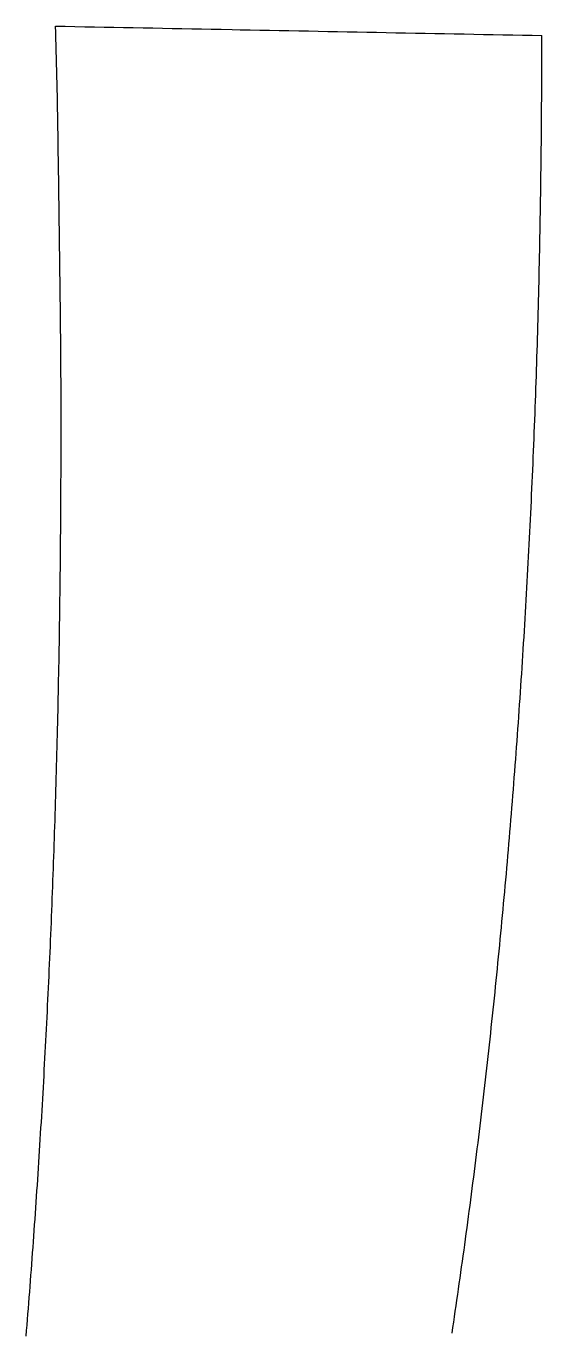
# Model space of a CAD drawing. Header units: inches. Extents: x 10 to 59099, y -255 to 18259.
# Drawn here: x 15312 to 18192, y 7049 to 14346 of the extents above; entities that cross this region are included whole.
import ezdxf

# ---------------------------------------------------------------- set-up
doc = ezdxf.new("R2010")
doc.units = ezdxf.units.IN
doc.header["$MEASUREMENT"] = 0
doc.layers.add('VFDE_Folienkante 3dpoly', color=181, linetype='Continuous')

msp = doc.modelspace()

# ---------------------------------------------------------------- linework, layer by layer
at = {"layer": 'VFDE_Folienkante 3dpoly'}
for p, q in [((15475.7, 14346.5, 13253.1), (15530, 14345.4, 13249.6)), ((15530, 14345.4, 13249.6), (15584.3, 14344.4, 13246.2)), ((15584.3, 14344.4, 13246.2), (15638.6, 14343.4, 13242.7)), ((15638.6, 14343.4, 13242.7), (15693, 14342.3, 13239.3)), ((15693, 14342.3, 13239.3), (15747.3, 14341.3, 13235.9)), ((15747.3, 14341.3, 13235.9), (15801.6, 14340.2, 13232.4)), ((15801.6, 14340.2, 13232.4), (15855.9, 14339.2, 13229)), ((15855.9, 14339.2, 13229), (15910.3, 14338.1, 13225.6)), ((15910.3, 14338.1, 13225.6), (15964.6, 14337.1, 13222.1)), ((15964.6, 14337.1, 13222.1), (16018.9, 14336, 13218.7)), ((16018.9, 14336, 13218.7), (16073.2, 14335, 13215.3)), ((16073.2, 14335, 13215.3), (16127.5, 14333.9, 13211.9)), ((16127.5, 14333.9, 13211.9), (16181.9, 14332.8, 13208.5)), ((16181.9, 14332.8, 13208.5), (16236.2, 14331.8, 13205)), ((16236.2, 14331.8, 13205), (16290.5, 14330.7, 13201.6)), ((16290.5, 14330.7, 13201.6), (16344.8, 14329.7, 13198.2)), ((16344.8, 14329.7, 13198.2), (16401.3, 14328.6, 13194.7)), ((16401.3, 14328.6, 13194.7), (16462.9, 14327.4, 13190.8)), ((16462.9, 14327.4, 13190.8), (16507.8, 14326.5, 13188)), ((16507.8, 14326.5, 13188), (16562.1, 14325.5, 13184.7)), ((16562.1, 14325.5, 13184.7), (16616.5, 14324.4, 13181.3)), ((16616.5, 14324.4, 13181.3), (16670.8, 14323.4, 13177.9)), ((16670.8, 14323.4, 13177.9), (16725.1, 14322.3, 13174.5)), ((16725.1, 14322.3, 13174.5), (16779.4, 14321.3, 13171.1)), ((16779.4, 14321.3, 13171.1), (16833.8, 14320.3, 13167.7)), ((16833.8, 14320.3, 13167.7), (16888.1, 14319.2, 13164.3)), ((16888.1, 14319.2, 13164.3), (16942.4, 14318.2, 13160.9)), ((16942.4, 14318.2, 13160.9), (16996.7, 14317.1, 13157.5)), ((16996.7, 14317.1, 13157.5), (17051.1, 14316.1, 13154)), ((17051.1, 14316.1, 13154), (17105.4, 14315, 13150.6)), ((17105.4, 14315, 13150.6), (17159.7, 14314, 13147.1)), ((17159.7, 14314, 13147.1), (17214, 14312.9, 13143.6)), ((17214, 14312.9, 13143.6), (17268.3, 14311.9, 13140.1)), ((17268.3, 14311.9, 13140.1), (17322.6, 14310.9, 13136.6)), ((17322.6, 14310.9, 13136.6), (17377, 14309.8, 13133)), ((17377, 14309.8, 13133), (17431.3, 14308.8, 13129.5)), ((17431.3, 14308.8, 13129.5), (17485.6, 14307.7, 13126)), ((17485.6, 14307.7, 13126), (17539.9, 14306.7, 13122.5)), ((17539.9, 14306.7, 13122.5), (17594.2, 14305.6, 13119.1)), ((17594.2, 14305.6, 13119.1), (17648.6, 14304.6, 13115.6)), ((17648.6, 14304.6, 13115.6), (17702.9, 14303.5, 13112.2)), ((17702.9, 14303.5, 13112.2), (17757.2, 14302.5, 13108.9)), ((17757.2, 14302.5, 13108.9), (17811.5, 14301.4, 13105.6)), ((17811.5, 14301.4, 13105.6), (17865.9, 14300.4, 13102.4)), ((17865.9, 14300.4, 13102.4), (17920.2, 14299.3, 13099.3)), ((17920.2, 14299.3, 13099.3), (17974.6, 14298.3, 13096.2)), ((17974.6, 14298.3, 13096.2), (18028.9, 14297.3, 13093.2)), ((18028.9, 14297.3, 13093.2), (18083.3, 14296.2, 13090.3)), ((18083.3, 14296.2, 13090.3), (18137.6, 14295.2, 13087.4)), ((18137.6, 14295.2, 13087.4), (18192, 14294.1, 13084.5))]:
    msp.add_line(p, q, dxfattribs=at)
at = {"layer": 'VFDE_Folienkante 3dpoly', "color": 2}
for p, q in [((15476.8, 14311, 13253.2), (15475.7, 14346.5, 13253.1)), ((15477.8, 14275.5, 13253.4), (15476.8, 14311, 13253.2)), ((15478.9, 14240, 13253.5), (15477.8, 14275.5, 13253.4)), ((15479.9, 14204.5, 13253.5), (15478.9, 14240, 13253.5)), ((18191.9, 14258.8, 13084.7), (18192, 14294.1, 13084.5)), ((18191.9, 14223.4, 13084.9), (18191.9, 14258.8, 13084.7)), ((15480.9, 14169, 13253.5), (15479.9, 14204.5, 13253.5)), ((15481.9, 14133.5, 13253.4), (15480.9, 14169, 13253.5)), ((18191.7, 14152.7, 13085.1), (18191.8, 14188.1, 13085)), ((18191.8, 14188.1, 13085), (18191.9, 14223.4, 13084.9)), ((15482.9, 14098, 13253.1), (15481.9, 14133.5, 13253.4)), ((15483.8, 14062.5, 13252.7), (15482.9, 14098, 13253.1)), ((18191.5, 14082, 13084.9), (18191.6, 14117.4, 13085)), ((18191.6, 14117.4, 13085), (18191.7, 14152.7, 13085.1)), ((15484.6, 14027, 13252.1), (15483.8, 14062.5, 13252.7)), ((15485.4, 13991.5, 13251.4), (15484.6, 14027, 13252.1)), ((18191.1, 13976, 13083.6), (18191.3, 14011.3, 13084.2)), ((18191.3, 14011.3, 13084.2), (18191.4, 14046.7, 13084.6)), ((18191.4, 14046.7, 13084.6), (18191.5, 14082, 13084.9)), ((15486.2, 13956, 13250.5), (15485.4, 13991.5, 13251.4)), ((15486.9, 13920.5, 13249.5), (15486.2, 13956, 13250.5)), ((18190.7, 13905.3, 13081.8), (18190.9, 13940.6, 13082.8)), ((18190.9, 13940.6, 13082.8), (18191.1, 13976, 13083.6)), ((15487.6, 13885, 13248.3), (15486.9, 13920.5, 13249.5)), ((15488.2, 13849.5, 13247), (15487.6, 13885, 13248.3)), ((18190.2, 13834.7, 13079.5), (18190.5, 13870, 13080.7)), ((18190.5, 13870, 13080.7), (18190.7, 13905.3, 13081.8)), ((15488.8, 13814, 13245.6), (15488.2, 13849.5, 13247)), ((15489.4, 13778.6, 13244), (15488.8, 13814, 13245.6)), ((18189.7, 13764, 13076.5), (18190, 13799.3, 13078)), ((18190, 13799.3, 13078), (18190.2, 13834.7, 13079.5)), ((15490, 13743.1, 13242.3), (15489.4, 13778.6, 13244)), ((15490.5, 13707.6, 13240.5), (15490, 13743.1, 13242.3)), ((18189, 13693.4, 13073), (18189.4, 13728.7, 13074.8)), ((18189.4, 13728.7, 13074.8), (18189.7, 13764, 13076.5)), ((15491, 13672.2, 13238.6), (15490.5, 13707.6, 13240.5)), ((15491.5, 13636.7, 13236.7), (15491, 13672.2, 13238.6)), ((18188.3, 13622.8, 13069.1), (18188.7, 13658.1, 13071.1)), ((18188.7, 13658.1, 13071.1), (18189, 13693.4, 13073)), ((15492, 13601.3, 13234.6), (15491.5, 13636.7, 13236.7)), ((15492.5, 13565.8, 13232.4), (15492, 13601.3, 13234.6)), ((18187.5, 13552.3, 13064.8), (18187.9, 13587.5, 13067)), ((18187.9, 13587.5, 13067), (18188.3, 13622.8, 13069.1)), ((15493, 13530.4, 13230.1), (15492.5, 13565.8, 13232.4)), ((15493.4, 13494.9, 13227.8), (15493, 13530.4, 13230.1)), ((18186.5, 13481.7, 13060.1), (18187, 13517, 13062.5)), ((18187, 13517, 13062.5), (18187.5, 13552.3, 13064.8)), ((15493.9, 13459.5, 13225.4), (15493.4, 13494.9, 13227.8)), ((15494.4, 13424.1, 13222.9), (15493.9, 13459.5, 13225.4)), ((18185.5, 13411.2, 13055.2), (18186, 13446.5, 13057.7)), ((18186, 13446.5, 13057.7), (18186.5, 13481.7, 13060.1)), ((15494.9, 13388.7, 13220.4), (15494.4, 13424.1, 13222.9)), ((15495.4, 13353.2, 13217.8), (15494.9, 13388.7, 13220.4)), ((18184.4, 13340.7, 13050.1), (18185, 13375.9, 13052.7)), ((18185, 13375.9, 13052.7), (18185.5, 13411.2, 13055.2)), ((15495.8, 13317.8, 13215.2), (15495.4, 13353.2, 13217.8)), ((15496.3, 13282.4, 13212.5), (15495.8, 13317.8, 13215.2)), ((15496.8, 13247, 13209.7), (15496.3, 13282.4, 13212.5)), ((18183.3, 13270.2, 13044.8), (18183.9, 13305.5, 13047.5)), ((18183.9, 13305.5, 13047.5), (18184.4, 13340.7, 13050.1)), ((15497.3, 13211.6, 13206.9), (15496.8, 13247, 13209.7)), ((15497.8, 13176.2, 13204), (15497.3, 13211.6, 13206.9)), ((18182, 13199.7, 13039.4), (18182.6, 13235, 13042.1)), ((18182.6, 13235, 13042.1), (18183.3, 13270.2, 13044.8)), ((15498.4, 13140.8, 13201), (15497.8, 13176.2, 13204)), ((15498.9, 13105.4, 13198), (15498.4, 13140.8, 13201)), ((18180.7, 13129.3, 13033.7), (18181.3, 13164.5, 13036.6)), ((18181.3, 13164.5, 13036.6), (18182, 13199.7, 13039.4)), ((15499.3, 13070.1, 13194.9), (15498.9, 13105.4, 13198)), ((15499.8, 13034.7, 13191.8), (15499.3, 13070.1, 13194.9)), ((18179.2, 13058.8, 13027.8), (18180, 13094, 13030.8)), ((18180, 13094, 13030.8), (18180.7, 13129.3, 13033.7)), ((15500.3, 12999.3, 13188.5), (15499.8, 13034.7, 13191.8)), ((15500.8, 12964, 13185.2), (15500.3, 12999.3, 13188.5)), ((18177.7, 12988.4, 13021.8), (18178.5, 13023.6, 13024.8)), ((18178.5, 13023.6, 13024.8), (18179.2, 13058.8, 13027.8)), ((15501.3, 12928.6, 13181.8), (15500.8, 12964, 13185.2)), ((15501.7, 12893.3, 13178.4), (15501.3, 12928.6, 13181.8)), ((18175.3, 12882.8, 13012.1), (18176.1, 12918, 13015.4)), ((18176.1, 12918, 13015.4), (18176.9, 12953.2, 13018.6)), ((18176.9, 12953.2, 13018.6), (18177.7, 12988.4, 13021.8)), ((15502.2, 12857.9, 13174.8), (15501.7, 12893.3, 13178.4)), ((15502.6, 12822.6, 13171.2), (15502.2, 12857.9, 13174.8)), ((18173.5, 12812.5, 13005.4), (18174.4, 12847.7, 13008.8)), ((18174.4, 12847.7, 13008.8), (18175.3, 12882.8, 13012.1)), ((15503, 12787.3, 13167.5), (15502.6, 12822.6, 13171.2)), ((15503.4, 12752, 13163.7), (15503, 12787.3, 13167.5)), ((18171.7, 12742.2, 12998.3), (18172.6, 12777.3, 13001.9)), ((18172.6, 12777.3, 13001.9), (18173.5, 12812.5, 13005.4)), ((15503.8, 12716.7, 13159.8), (15503.4, 12752, 13163.7)), ((15504.2, 12681.4, 13155.9), (15503.8, 12716.7, 13159.8)), ((18169.8, 12671.9, 12990.9), (18170.7, 12707, 12994.7)), ((18170.7, 12707, 12994.7), (18171.7, 12742.2, 12998.3)), ((15504.5, 12646.1, 13151.8), (15504.2, 12681.4, 13155.9)), ((15504.8, 12610.8, 13147.7), (15504.5, 12646.1, 13151.8)), ((18167.7, 12601.6, 12983.2), (18168.8, 12636.7, 12987.1)), ((18168.8, 12636.7, 12987.1), (18169.8, 12671.9, 12990.9)), ((15505.1, 12575.6, 13143.4), (15504.8, 12610.8, 13147.7)), ((15505.4, 12540.3, 13139.1), (15505.1, 12575.6, 13143.4)), ((18165.6, 12531.4, 12975.1), (18166.7, 12566.5, 12979.2)), ((18166.7, 12566.5, 12979.2), (18167.7, 12601.6, 12983.2)), ((15505.6, 12505.1, 13134.7), (15505.4, 12540.3, 13139.1)), ((15505.9, 12469.9, 13130.2), (15505.6, 12505.1, 13134.7)), ((18163.4, 12461.3, 12966.6), (18164.5, 12496.3, 12970.9)), ((18164.5, 12496.3, 12970.9), (18165.6, 12531.4, 12975.1)), ((15506.1, 12434.6, 13125.6), (15505.9, 12469.9, 13130.2)), ((15506.2, 12399.4, 13120.9), (15506.1, 12434.6, 13125.6)), ((18161.1, 12391.2, 12957.8), (18162.3, 12426.2, 12962.2)), ((18162.3, 12426.2, 12962.2), (18163.4, 12461.3, 12966.6)), ((15506.4, 12364.2, 13116.1), (15506.2, 12399.4, 13120.9)), ((15506.5, 12329.1, 13111.2), (15506.4, 12364.2, 13116.1)), ((18158.8, 12321.1, 12948.5), (18160, 12356.1, 12953.2)), ((18160, 12356.1, 12953.2), (18161.1, 12391.2, 12957.8)), ((15506.7, 12293.9, 13106.2), (15506.5, 12329.1, 13111.2)), ((15506.8, 12258.7, 13101.2), (15506.7, 12293.9, 13106.2)), ((18156.3, 12251.1, 12939), (18157.5, 12286.1, 12943.8)), ((18157.5, 12286.1, 12943.8), (18158.8, 12321.1, 12948.5)), ((15506.8, 12223.6, 13096.1), (15506.8, 12258.7, 13101.2)), ((15506.9, 12188.5, 13090.8), (15506.8, 12223.6, 13096.1)), ((15506.9, 12153.4, 13085.5), (15506.9, 12188.5, 13090.8)), ((18153.7, 12181.2, 12929), (18155, 12216.1, 12934)), ((18155, 12216.1, 12934), (18156.3, 12251.1, 12939)), ((15506.9, 12118.3, 13080.1), (15506.9, 12153.4, 13085.5)), ((15506.9, 12083.2, 13074.6), (15506.9, 12118.3, 13080.1)), ((18151.1, 12111.3, 12918.7), (18152.4, 12146.2, 12923.9)), ((18152.4, 12146.2, 12923.9), (18153.7, 12181.2, 12929)), ((15506.9, 12048.1, 13069), (15506.9, 12083.2, 13074.6)), ((15506.9, 12013, 13063.4), (15506.9, 12048.1, 13069)), ((18146.9, 12006.5, 12902.7), (18148.3, 12041.4, 12908.1)), ((18148.3, 12041.4, 12908.1), (18149.7, 12076.3, 12913.5)), ((18149.7, 12076.3, 12913.5), (18151.1, 12111.3, 12918.7)), ((15506.8, 11978, 13057.6), (15506.9, 12013, 13063.4)), ((15506.8, 11943, 13051.8), (15506.8, 11978, 13057.6)), ((18144.1, 11936.8, 12891.5), (18145.5, 11971.6, 12897.1)), ((18145.5, 11971.6, 12897.1), (18146.9, 12006.5, 12902.7)), ((15506.6, 11872.9, 13039.9), (15506.7, 11907.9, 13045.9)), ((15506.7, 11907.9, 13045.9), (15506.8, 11943, 13051.8)), ((18141.1, 11867.1, 12880), (18142.6, 11901.9, 12885.8)), ((18142.6, 11901.9, 12885.8), (18144.1, 11936.8, 12891.5)), ((15506.3, 11803, 13027.6), (15506.5, 11837.9, 13033.8)), ((15506.5, 11837.9, 13033.8), (15506.6, 11872.9, 13039.9)), ((18138, 11797.4, 12868.3), (18139.6, 11832.2, 12874.2)), ((18139.6, 11832.2, 12874.2), (18141.1, 11867.1, 12880)), ((15506, 11733.1, 13015.1), (15506.2, 11768, 13021.4)), ((15506.2, 11768, 13021.4), (15506.3, 11803, 13027.6)), ((18134.9, 11727.9, 12856.1), (18136.5, 11762.6, 12862.2)), ((18136.5, 11762.6, 12862.2), (18138, 11797.4, 12868.3)), ((15505.6, 11663.2, 13002.1), (15505.8, 11698.1, 13008.6)), ((15505.8, 11698.1, 13008.6), (15506, 11733.1, 13015.1)), ((18131.7, 11658.3, 12843.7), (18133.3, 11693.1, 12850)), ((18133.3, 11693.1, 12850), (18134.9, 11727.9, 12856.1)), ((15505.2, 11593.4, 12988.9), (15505.4, 11628.3, 12995.6)), ((15505.4, 11628.3, 12995.6), (15505.6, 11663.2, 13002.1)), ((18128.4, 11588.9, 12831), (18130, 11623.6, 12837.4)), ((18130, 11623.6, 12837.4), (18131.7, 11658.3, 12843.7)), ((15504.7, 11523.7, 12975.3), (15504.9, 11558.6, 12982.2)), ((15504.9, 11558.6, 12982.2), (15505.2, 11593.4, 12988.9)), ((18124.9, 11519.5, 12817.9), (18126.7, 11554.2, 12824.5)), ((18126.7, 11554.2, 12824.5), (18128.4, 11588.9, 12831)), ((15504.1, 11454, 12961.4), (15504.4, 11488.9, 12968.4)), ((15504.4, 11488.9, 12968.4), (15504.7, 11523.7, 12975.3)), ((18121.4, 11450.1, 12804.5), (18123.2, 11484.8, 12811.2)), ((18123.2, 11484.8, 12811.2), (18124.9, 11519.5, 12817.9)), ((15503.1, 11349.7, 12940), (15503.5, 11384.5, 12947.2)), ((15503.5, 11384.5, 12947.2), (15503.8, 11419.2, 12954.4)), ((15503.8, 11419.2, 12954.4), (15504.1, 11454, 12961.4)), ((18117.9, 11380.9, 12790.8), (18119.7, 11415.5, 12797.7)), ((18119.7, 11415.5, 12797.7), (18121.4, 11450.1, 12804.5)), ((15502.4, 11280.2, 12925.2), (15502.8, 11314.9, 12932.7)), ((15502.8, 11314.9, 12932.7), (15503.1, 11349.7, 12940)), ((18112.3, 11277.1, 12769.6), (18114.2, 11311.7, 12776.8)), ((18114.2, 11311.7, 12776.8), (18116, 11346.3, 12783.8)), ((18116, 11346.3, 12783.8), (18117.9, 11380.9, 12790.8)), ((15501.6, 11210.8, 12910.2), (15502, 11245.5, 12917.8)), ((15502, 11245.5, 12917.8), (15502.4, 11280.2, 12925.2)), ((18108.5, 11208, 12755.1), (18110.4, 11242.6, 12762.4)), ((18110.4, 11242.6, 12762.4), (18112.3, 11277.1, 12769.6)), ((15500.7, 11141.5, 12894.8), (15501.1, 11176.1, 12902.5)), ((15501.1, 11176.1, 12902.5), (15501.6, 11210.8, 12910.2)), ((18104.6, 11139, 12740.3), (18106.6, 11173.5, 12747.7)), ((18106.6, 11173.5, 12747.7), (18108.5, 11208, 12755.1)), ((15499.8, 11072.2, 12879.1), (15500.2, 11106.8, 12887)), ((15500.2, 11106.8, 12887), (15500.7, 11141.5, 12894.8)), ((18100.6, 11070.1, 12725.1), (18102.6, 11104.5, 12732.7)), ((18102.6, 11104.5, 12732.7), (18104.6, 11139, 12740.3)), ((15498.7, 11003, 12863), (15499.3, 11037.6, 12871.1)), ((15499.3, 11037.6, 12871.1), (15499.8, 11072.2, 12879.1)), ((18096.5, 11001.2, 12709.6), (18098.6, 11035.6, 12717.4)), ((18098.6, 11035.6, 12717.4), (18100.6, 11070.1, 12725.1)), ((15497.7, 10933.9, 12846.6), (15498.2, 10968.5, 12854.8)), ((15498.2, 10968.5, 12854.8), (15498.7, 11003, 12863)), ((18092.4, 10932.4, 12693.8), (18094.5, 10966.8, 12701.8)), ((18094.5, 10966.8, 12701.8), (18096.5, 11001.2, 12709.6)), ((15496.5, 10864.9, 12829.8), (15497.1, 10899.4, 12838.3)), ((15497.1, 10899.4, 12838.3), (15497.7, 10933.9, 12846.6)), ((18088.1, 10863.7, 12677.7), (18090.2, 10898.1, 12685.8)), ((18090.2, 10898.1, 12685.8), (18092.4, 10932.4, 12693.8)), ((15495.3, 10795.9, 12812.8), (15495.9, 10830.4, 12821.4)), ((15495.9, 10830.4, 12821.4), (15496.5, 10864.9, 12829.8)), ((18083.8, 10795.1, 12661.2), (18086, 10829.4, 12669.5)), ((18086, 10829.4, 12669.5), (18088.1, 10863.7, 12677.7)), ((15493.3, 10692.7, 12786.5), (15494, 10727.1, 12795.4)), ((15494, 10727.1, 12795.4), (15494.6, 10761.5, 12804.1)), ((15494.6, 10761.5, 12804.1), (15495.3, 10795.9, 12812.8)), ((18079.3, 10726.6, 12644.4), (18081.6, 10760.8, 12652.8)), ((18081.6, 10760.8, 12652.8), (18083.8, 10795.1, 12661.2)), ((15491.9, 10624, 12768.6), (15492.6, 10658.3, 12777.6)), ((15492.6, 10658.3, 12777.6), (15493.3, 10692.7, 12786.5)), ((18072.5, 10624, 12618.6), (18074.8, 10658.2, 12627.3)), ((18074.8, 10658.2, 12627.3), (18077.1, 10692.4, 12635.9)), ((18077.1, 10692.4, 12635.9), (18079.3, 10726.6, 12644.4)), ((15490.5, 10555.3, 12750.4), (15491.2, 10589.6, 12759.6)), ((15491.2, 10589.6, 12759.6), (15491.9, 10624, 12768.6)), ((18067.9, 10555.7, 12601), (18070.2, 10589.8, 12609.8)), ((18070.2, 10589.8, 12609.8), (18072.5, 10624, 12618.6)), ((15488.9, 10486.8, 12731.8), (15489.7, 10521.1, 12741.2)), ((15489.7, 10521.1, 12741.2), (15490.5, 10555.3, 12750.4)), ((18063.1, 10487.4, 12583), (18065.5, 10521.5, 12592)), ((18065.5, 10521.5, 12592), (18067.9, 10555.7, 12601)), ((15487.3, 10418.3, 12712.9), (15488.1, 10452.6, 12722.4)), ((15488.1, 10452.6, 12722.4), (15488.9, 10486.8, 12731.8)), ((18058.3, 10419.3, 12564.8), (18060.7, 10453.4, 12573.9)), ((18060.7, 10453.4, 12573.9), (18063.1, 10487.4, 12583)), ((15485.7, 10350, 12693.7), (15486.5, 10384.2, 12703.4)), ((15486.5, 10384.2, 12703.4), (15487.3, 10418.3, 12712.9)), ((18053.4, 10351.3, 12546.2), (18055.9, 10385.3, 12555.5)), ((18055.9, 10385.3, 12555.5), (18058.3, 10419.3, 12564.8)), ((15483.9, 10281.7, 12674.2), (15484.8, 10315.8, 12684)), ((15484.8, 10315.8, 12684), (15485.7, 10350, 12693.7)), ((18048.4, 10283.3, 12527.3), (18050.9, 10317.3, 12536.8)), ((18050.9, 10317.3, 12536.8), (18053.4, 10351.3, 12546.2)), ((15482.1, 10213.6, 12654.3), (15483, 10247.6, 12664.3)), ((15483, 10247.6, 12664.3), (15483.9, 10281.7, 12674.2)), ((18043.3, 10215.5, 12508.1), (18045.9, 10249.4, 12517.7)), ((18045.9, 10249.4, 12517.7), (18048.4, 10283.3, 12527.3)), ((15479.3, 10111.5, 12623.8), (15480.2, 10145.5, 12634.1)), ((15480.2, 10145.5, 12634.1), (15481.2, 10179.5, 12644.2)), ((15481.2, 10179.5, 12644.2), (15482.1, 10213.6, 12654.3)), ((18035.5, 10113.9, 12478.6), (18038.1, 10147.7, 12488.5)), ((18038.1, 10147.7, 12488.5), (18040.7, 10181.6, 12498.3)), ((18040.7, 10181.6, 12498.3), (18043.3, 10215.5, 12508.1)), ((15477.3, 10043.6, 12603.1), (15478.3, 10077.5, 12613.5)), ((15478.3, 10077.5, 12613.5), (15479.3, 10111.5, 12623.8)), ((18030.2, 10046.3, 12458.6), (18032.9, 10080.1, 12468.7)), ((18032.9, 10080.1, 12468.7), (18035.5, 10113.9, 12478.6)), ((15475.3, 9975.8, 12582.1), (15476.3, 10009.6, 12592.7)), ((15476.3, 10009.6, 12592.7), (15477.3, 10043.6, 12603.1)), ((18024.8, 9978.8, 12438.3), (18027.5, 10012.5, 12448.5)), ((18027.5, 10012.5, 12448.5), (18030.2, 10046.3, 12458.6)), ((15473.2, 9908, 12560.8), (15474.2, 9941.9, 12571.5)), ((15474.2, 9941.9, 12571.5), (15475.3, 9975.8, 12582.1)), ((18019.3, 9911.4, 12417.6), (18022.1, 9945.1, 12428)), ((18022.1, 9945.1, 12428), (18024.8, 9978.8, 12438.3)), ((15471, 9840.4, 12539.1), (15472.1, 9874.2, 12550)), ((15472.1, 9874.2, 12550), (15473.2, 9908, 12560.8)), ((18013.8, 9844.1, 12396.6), (18016.6, 9877.8, 12407.2)), ((18016.6, 9877.8, 12407.2), (18019.3, 9911.4, 12417.6)), ((15468.7, 9772.9, 12517.1), (15469.9, 9806.7, 12528.1)), ((15469.9, 9806.7, 12528.1), (15471, 9840.4, 12539.1)), ((18008.1, 9777, 12375.4), (18011, 9810.5, 12386)), ((18011, 9810.5, 12386), (18013.8, 9844.1, 12396.6)), ((15465.2, 9671.9, 12483.5), (15466.4, 9705.5, 12494.7)), ((15466.4, 9705.5, 12494.7), (15467.6, 9739.2, 12505.9)), ((15467.6, 9739.2, 12505.9), (15468.7, 9772.9, 12517.1)), ((17999.5, 9676.4, 12342.8), (18002.4, 9709.9, 12353.7)), ((18002.4, 9709.9, 12353.7), (18005.3, 9743.4, 12364.6)), ((18005.3, 9743.4, 12364.6), (18008.1, 9777, 12375.4)), ((15462.8, 9604.7, 12460.6), (15464, 9638.3, 12472.1)), ((15464, 9638.3, 12472.1), (15465.2, 9671.9, 12483.5)), ((17993.6, 9609.5, 12320.7), (17996.6, 9642.9, 12331.8)), ((17996.6, 9642.9, 12331.8), (17999.5, 9676.4, 12342.8)), ((15460.3, 9537.6, 12437.5), (15461.6, 9571.1, 12449.1)), ((15461.6, 9571.1, 12449.1), (15462.8, 9604.7, 12460.6)), ((17987.7, 9542.7, 12298.3), (17990.7, 9576.1, 12309.6)), ((17990.7, 9576.1, 12309.6), (17993.6, 9609.5, 12320.7)), ((15457.8, 9470.6, 12414), (15459.1, 9504, 12425.8)), ((15459.1, 9504, 12425.8), (15460.3, 9537.6, 12437.5)), ((17981.6, 9476, 12275.6), (17984.7, 9509.3, 12287)), ((17984.7, 9509.3, 12287), (17987.7, 9542.7, 12298.3)), ((15455.2, 9403.7, 12390.2), (15456.5, 9437.1, 12402.2)), ((15456.5, 9437.1, 12402.2), (15457.8, 9470.6, 12414)), ((17975.5, 9409.5, 12252.6), (17978.6, 9442.7, 12264.2)), ((17978.6, 9442.7, 12264.2), (17981.6, 9476, 12275.6)), ((15452.5, 9336.9, 12366.1), (15453.8, 9370.3, 12378.2)), ((15453.8, 9370.3, 12378.2), (15455.2, 9403.7, 12390.2)), ((17966.2, 9309.8, 12217.5), (17969.3, 9343, 12229.3)), ((17969.3, 9343, 12229.3), (17972.4, 9376.2, 12241)), ((17972.4, 9376.2, 12241), (17975.5, 9409.5, 12252.6)), ((15448.3, 9237, 12329.4), (15449.7, 9270.3, 12341.7)), ((15449.7, 9270.3, 12341.7), (15451.1, 9303.6, 12354)), ((15451.1, 9303.6, 12354), (15452.5, 9336.9, 12366.1)), ((17959.8, 9243.6, 12193.7), (17963, 9276.7, 12205.6)), ((17963, 9276.7, 12205.6), (17966.2, 9309.8, 12217.5)), ((15445.5, 9170.5, 12304.5), (15446.9, 9203.8, 12317)), ((15446.9, 9203.8, 12317), (15448.3, 9237, 12329.4)), ((17953.4, 9177.4, 12169.5), (17956.6, 9210.5, 12181.6)), ((17956.6, 9210.5, 12181.6), (17959.8, 9243.6, 12193.7)), ((15442.6, 9104.2, 12279.2), (15444, 9137.4, 12291.9)), ((15444, 9137.4, 12291.9), (15445.5, 9170.5, 12304.5)), ((17946.9, 9111.4, 12145.1), (17950.2, 9144.4, 12157.4)), ((17950.2, 9144.4, 12157.4), (17953.4, 9177.4, 12169.5)), ((15439.6, 9038, 12253.7), (15441.1, 9071.1, 12266.5)), ((15441.1, 9071.1, 12266.5), (15442.6, 9104.2, 12279.2)), ((17940.3, 9045.5, 12120.3), (17943.6, 9078.4, 12132.8)), ((17943.6, 9078.4, 12132.8), (17946.9, 9111.4, 12145.1)), ((15436.5, 8971.9, 12227.8), (15438.1, 9004.9, 12240.8)), ((15438.1, 9004.9, 12240.8), (15439.6, 9038, 12253.7)), ((17930.3, 8946.9, 12082.6), (17933.6, 8979.7, 12095.3)), ((17933.6, 8979.7, 12095.3), (17937, 9012.6, 12107.9)), ((17937, 9012.6, 12107.9), (17940.3, 9045.5, 12120.3)), ((15431.8, 8873, 12188.4), (15433.4, 8906, 12201.6)), ((15433.4, 8906, 12201.6), (15435, 8938.9, 12214.8)), ((15435, 8938.9, 12214.8), (15436.5, 8971.9, 12227.8)), ((17923.4, 8881.3, 12057.1), (17926.9, 8914.1, 12069.9)), ((17926.9, 8914.1, 12069.9), (17930.3, 8946.9, 12082.6)), ((15428.6, 8807.3, 12161.8), (15430.2, 8840.1, 12175.1)), ((15430.2, 8840.1, 12175.1), (15431.8, 8873, 12188.4)), ((17916.6, 8815.9, 12031.3), (17920, 8848.6, 12044.2)), ((17920, 8848.6, 12044.2), (17923.4, 8881.3, 12057.1)), ((15425.3, 8741.6, 12134.8), (15427, 8774.4, 12148.3)), ((15427, 8774.4, 12148.3), (15428.6, 8807.3, 12161.8)), ((17909.6, 8750.6, 12005.1), (17913.1, 8783.2, 12018.2)), ((17913.1, 8783.2, 12018.2), (17916.6, 8815.9, 12031.3)), ((15422, 8676.2, 12107.5), (15423.6, 8708.9, 12121.2)), ((15423.6, 8708.9, 12121.2), (15425.3, 8741.6, 12134.8)), ((17899, 8652.8, 11965.3), (17902.5, 8685.4, 11978.7)), ((17902.5, 8685.4, 11978.7), (17906.1, 8718, 11991.9)), ((17906.1, 8718, 11991.9), (17909.6, 8750.6, 12005.1)), ((15416.8, 8578.2, 12066), (15418.5, 8610.8, 12079.9)), ((15418.5, 8610.8, 12079.9), (15420.3, 8643.5, 12093.7)), ((15420.3, 8643.5, 12093.7), (15422, 8676.2, 12107.5)), ((17891.8, 8587.9, 11938.4), (17895.4, 8620.3, 11951.9)), ((17895.4, 8620.3, 11951.9), (17899, 8652.8, 11965.3)), ((15413.3, 8513, 12037.9), (15415.1, 8545.6, 12052)), ((15415.1, 8545.6, 12052), (15416.8, 8578.2, 12066)), ((17884.5, 8523, 11911.2), (17888.2, 8555.4, 11924.8)), ((17888.2, 8555.4, 11924.8), (17891.8, 8587.9, 11938.4)), ((15409.7, 8448, 12009.5), (15411.5, 8480.5, 12023.7)), ((15411.5, 8480.5, 12023.7), (15413.3, 8513, 12037.9)), ((17877.2, 8458.3, 11883.7), (17880.9, 8490.7, 11897.5)), ((17880.9, 8490.7, 11897.5), (17884.5, 8523, 11911.2)), ((15406, 8383.1, 11980.8), (15407.9, 8415.6, 11995.2)), ((15407.9, 8415.6, 11995.2), (15409.7, 8448, 12009.5)), ((17866, 8361.5, 11841.8), (17869.7, 8393.8, 11855.8)), ((17869.7, 8393.8, 11855.8), (17873.5, 8426, 11869.8)), ((17873.5, 8426, 11869.8), (17877.2, 8458.3, 11883.7)), ((15402.3, 8318.4, 11951.8), (15404.2, 8350.8, 11966.3)), ((15404.2, 8350.8, 11966.3), (15406, 8383.1, 11980.8)), ((17858.4, 8297.2, 11813.5), (17862.2, 8329.3, 11827.7)), ((17862.2, 8329.3, 11827.7), (17866, 8361.5, 11841.8)), ((15396.6, 8221.6, 11907.7), (15398.5, 8253.8, 11922.4)), ((15398.5, 8253.8, 11922.4), (15400.4, 8286.1, 11937.1)), ((15400.4, 8286.1, 11937.1), (15402.3, 8318.4, 11951.8)), ((17850.8, 8233, 11784.9), (17854.6, 8265.1, 11799.3)), ((17854.6, 8265.1, 11799.3), (17858.4, 8297.2, 11813.5)), ((15392.7, 8157.2, 11877.9), (15394.7, 8189.4, 11892.8)), ((15394.7, 8189.4, 11892.8), (15396.6, 8221.6, 11907.7)), ((17843.1, 8168.9, 11756), (17847, 8200.9, 11770.5)), ((17847, 8200.9, 11770.5), (17850.8, 8233, 11784.9)), ((15388.8, 8093, 11847.8), (15390.8, 8125.1, 11862.9)), ((15390.8, 8125.1, 11862.9), (15392.7, 8157.2, 11877.9)), ((17831.3, 8073.1, 11712.1), (17835.3, 8105, 11726.8)), ((17835.3, 8105, 11726.8), (17839.2, 8136.9, 11741.5)), ((17839.2, 8136.9, 11741.5), (17843.1, 8168.9, 11756)), ((15382.7, 7997, 11802), (15384.8, 8028.9, 11817.4)), ((15384.8, 8028.9, 11817.4), (15386.8, 8061, 11832.6)), ((15386.8, 8061, 11832.6), (15388.8, 8093, 11847.8)), ((17823.4, 8009.4, 11682.5), (17827.4, 8041.2, 11697.3)), ((17827.4, 8041.2, 11697.3), (17831.3, 8073.1, 11712.1)), ((15378.6, 7933.1, 11771.2), (15380.7, 7965, 11786.6)), ((15380.7, 7965, 11786.6), (15382.7, 7997, 11802)), ((17815.4, 7945.9, 11652.5), (17819.4, 7977.6, 11667.5)), ((17819.4, 7977.6, 11667.5), (17823.4, 8009.4, 11682.5)), ((15374.4, 7869.4, 11740), (15376.5, 7901.3, 11755.6)), ((15376.5, 7901.3, 11755.6), (15378.6, 7933.1, 11771.2)), ((17803.2, 7850.9, 11607), (17807.3, 7882.5, 11622.3)), ((17807.3, 7882.5, 11622.3), (17811.4, 7914.2, 11637.4)), ((17811.4, 7914.2, 11637.4), (17815.4, 7945.9, 11652.5)), ((15370.2, 7805.9, 11708.5), (15372.3, 7837.7, 11724.3)), ((15372.3, 7837.7, 11724.3), (15374.4, 7869.4, 11740)), ((17795, 7787.7, 11576.3), (17799.1, 7819.3, 11591.7)), ((17799.1, 7819.3, 11591.7), (17803.2, 7850.9, 11607)), ((15363.7, 7710.9, 11660.7), (15365.9, 7742.5, 11676.7)), ((15365.9, 7742.5, 11676.7), (15368.1, 7774.2, 11692.6)), ((15368.1, 7774.2, 11692.6), (15370.2, 7805.9, 11708.5)), ((17786.7, 7724.7, 11545.3), (17790.9, 7756.2, 11560.9)), ((17790.9, 7756.2, 11560.9), (17795, 7787.7, 11576.3)), ((15359.3, 7647.8, 11628.4), (15361.5, 7679.3, 11644.6)), ((15361.5, 7679.3, 11644.6), (15363.7, 7710.9, 11660.7)), ((17778.4, 7661.9, 11514.1), (17782.6, 7693.3, 11529.7)), ((17782.6, 7693.3, 11529.7), (17786.7, 7724.7, 11545.3)), ((15354.8, 7584.8, 11595.9), (15357.1, 7616.3, 11612.2)), ((15357.1, 7616.3, 11612.2), (15359.3, 7647.8, 11628.4)), ((17765.6, 7567.9, 11466.6), (17769.9, 7599.2, 11482.5)), ((17769.9, 7599.2, 11482.5), (17774.1, 7630.5, 11498.3)), ((17774.1, 7630.5, 11498.3), (17778.4, 7661.9, 11514.1)), ((15348, 7490.6, 11546.5), (15350.3, 7522, 11563)), ((15350.3, 7522, 11563), (15352.6, 7553.4, 11579.5)), ((15352.6, 7553.4, 11579.5), (15354.8, 7584.8, 11595.9)), ((17757.1, 7505.5, 11434.5), (17761.4, 7536.7, 11450.6)), ((17761.4, 7536.7, 11450.6), (17765.6, 7567.9, 11466.6)), ((15343.4, 7428.1, 11513.2), (15345.7, 7459.3, 11529.9)), ((15345.7, 7459.3, 11529.9), (15348, 7490.6, 11546.5)), ((17744, 7412.1, 11385.9), (17748.4, 7443.2, 11402.2)), ((17748.4, 7443.2, 11402.2), (17752.7, 7474.3, 11418.4)), ((17752.7, 7474.3, 11418.4), (17757.1, 7505.5, 11434.5)), ((15338.7, 7365.7, 11479.6), (15341, 7396.9, 11496.4)), ((15341, 7396.9, 11496.4), (15343.4, 7428.1, 11513.2)), ((17735.3, 7350.1, 11353.2), (17739.7, 7381.1, 11369.6)), ((17739.7, 7381.1, 11369.6), (17744, 7412.1, 11385.9)), ((15331.5, 7272.4, 11428.6), (15333.9, 7303.4, 11445.7)), ((15333.9, 7303.4, 11445.7), (15336.3, 7334.5, 11462.7)), ((15336.3, 7334.5, 11462.7), (15338.7, 7365.7, 11479.6)), ((17726.4, 7288.2, 11320.1), (17730.9, 7319.1, 11336.7)), ((17730.9, 7319.1, 11336.7), (17735.3, 7350.1, 11353.2)), ((15326.6, 7210.4, 11394.3), (15329.1, 7241.4, 11411.5)), ((15329.1, 7241.4, 11411.5), (15331.5, 7272.4, 11428.6)), ((17713, 7195.7, 11270), (17717.5, 7226.5, 11286.8)), ((17717.5, 7226.5, 11286.8), (17722, 7257.4, 11303.5)), ((17722, 7257.4, 11303.5), (17726.4, 7288.2, 11320.1)), ((15321.7, 7148.6, 11359.6), (15324.2, 7179.5, 11377)), ((15324.2, 7179.5, 11377), (15326.6, 7210.4, 11394.3)), ((17703.9, 7134.3, 11236.2), (17708.5, 7165, 11253.1)), ((17708.5, 7165, 11253.1), (17713, 7195.7, 11270)), ((15314.2, 7056.2, 11307.1), (15316.7, 7087, 11324.7)), ((15316.7, 7087, 11324.7), (15319.2, 7117.8, 11342.2)), ((15319.2, 7117.8, 11342.2), (15321.7, 7148.6, 11359.6)), ((17694.8, 7073, 11202.1), (17699.4, 7103.6, 11219.2)), ((17699.4, 7103.6, 11219.2), (17703.9, 7134.3, 11236.2)), ((15311.7, 7025.5, 11289.4), (15314.2, 7056.2, 11307.1)), ((17690.2, 7042.5, 11185), (17694.8, 7073, 11202.1))]:
    msp.add_line(p, q, dxfattribs=at)

doc.saveas('drawing.dxf')
